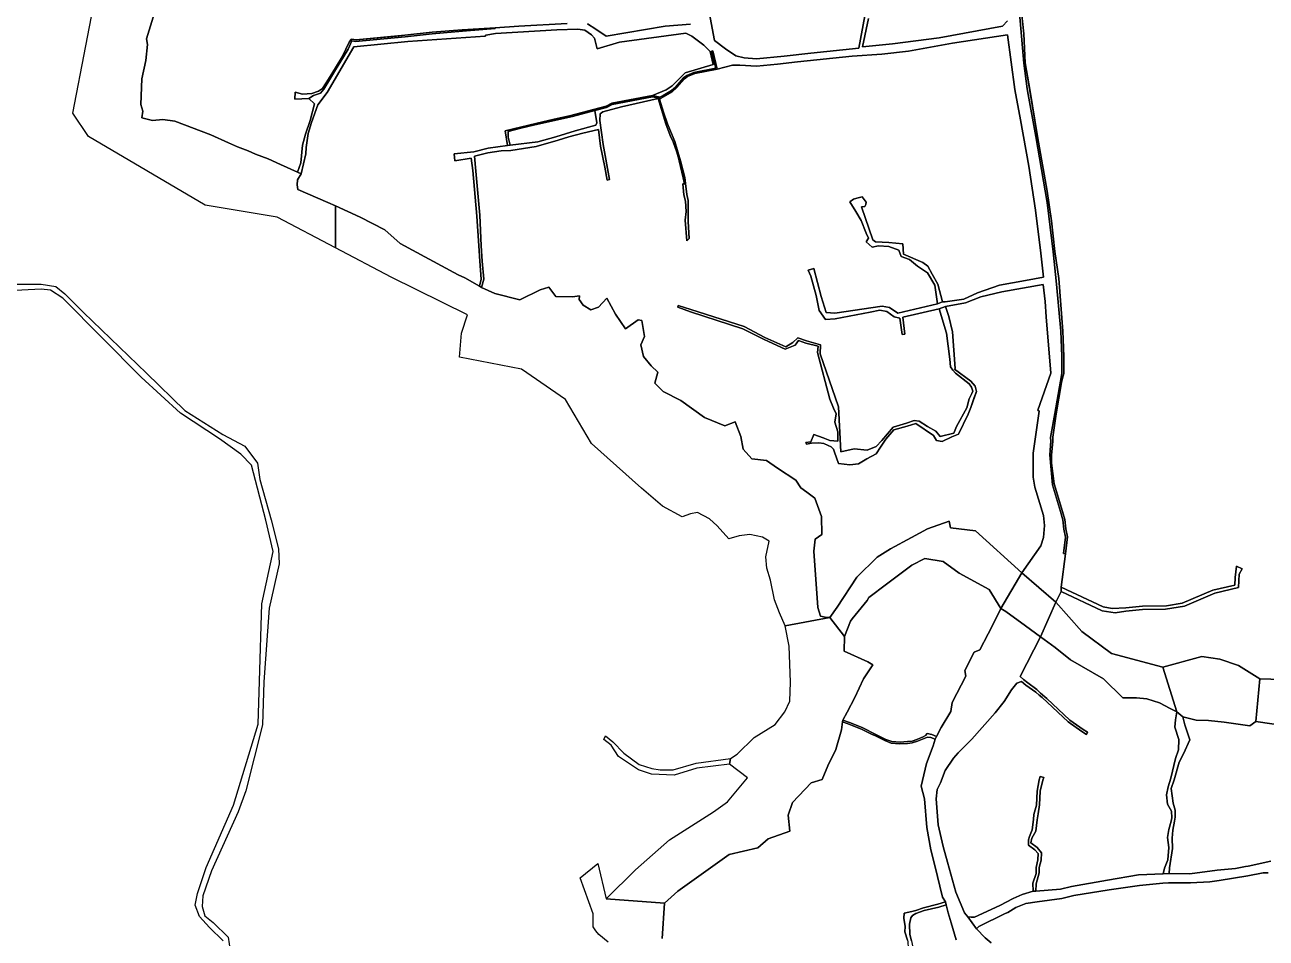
# Model space of a CAD drawing. Extents: x 548434 to 553028, y 1835063 to 1842282.
# Drawn here: x 550845 to 551465, y 1837520 to 1837977 of the extents above; entities that cross this region are included whole.
import ezdxf

# ---------------------------------------------------------------- set-up
doc = ezdxf.new("R2010")
doc.units = 0
doc.layers.add('Level 16', color=7, linetype='Continuous')
doc.layers.add('Level 23', color=7, linetype='Continuous')

msp = doc.modelspace()

# ---------------------------------------------------------------- linework, layer by layer
at = {"layer": 'Level 16'}
for points in [[(551182.09, 1838007.13), (551189.27, 1837968.84), (551194.78, 1837964.63), (551200.03, 1837961.24), (551204.19, 1837960.14), (551210.35, 1837959.66), (551224.08, 1837960.97), (551237.45, 1837962.5), (551261.4, 1837965.06), (551264.41, 1837981.14)], [(551340.1, 1838000), (551343.85, 1837957.57), (551345.54, 1837944.75), (551345.69, 1837943.78), (551349.76, 1837920.9), (551355.48, 1837887.86), (551358.42, 1837863.29), (551360.09, 1837847.15), (551362.36, 1837823.65), (551362.83, 1837811.09), (551362.81, 1837802.56), (551359.32, 1837782.43), (551357.19, 1837770.6), (551357.25, 1837768.74), (551356.76, 1837761.85), (551358.04, 1837746.95), (551362.06, 1837733.55), (551363.26, 1837729.39), (551363.82, 1837724.76), (551364.63, 1837720.73), (551363.63, 1837712.61), (551364.5464, 1837712.3909), (551362.47, 1837695.72), (551362.52, 1837693.51), (551359.8161, 1837688.2239), (551342.78, 1837702.89), (551352.26, 1837716.35), (551353.56, 1837720.51), (551354.14, 1837726.57), (551353.6, 1837731.5), (551349.26, 1837745.78), (551348.49, 1837750.68), (551348.4, 1837762.76), (551351.5, 1837783.68), (551350.82, 1837784.19), (551357.36, 1837802.7), (551354.9, 1837830.77), (551354.42, 1837838.45), (551353.47, 1837846.88), (551332.88, 1837843.31), (551322.27, 1837840.71), (551314.67, 1837837.77), (551304.71, 1837835.96), (551301.55, 1837834.81), (551283.32, 1837830.57), (551284.37, 1837822.2), (551283.11, 1837822.01), (551281.88, 1837830.19), (551279.05, 1837830.83), (551275.46, 1837833.49), (551271.85, 1837834.06), (551266.99, 1837833.06), (551249.59, 1837829.74), (551244.81, 1837829.42), (551241.53, 1837833.92), (551240.06, 1837841.38), (551237.36, 1837851.14), (551236.1, 1837854.14), (551238.98, 1837854.89), (551242.54, 1837840.89), (551245.08, 1837832.89), (551249.36, 1837832.67), (551273.07, 1837836.13), (551276.79, 1837835.49), (551280.83, 1837832.59), (551300.61, 1837837.37), (551303.11, 1837838.32), (551304.52, 1837838.31), (551313.81, 1837839.63), (551320.65, 1837842.84), (551331.64, 1837846.54), (551344.64, 1837848.95), (551353.54, 1837850.54), (551352.27, 1837862.63), (551349.66, 1837884.12), (551346.34, 1837906.06), (551342.08, 1837929.19), (551339.27, 1837944.31), (551335.62, 1837971.7), (551308.21, 1837967.54), (551286.26, 1837963.49), (551272.87, 1837962.08), (551257.98, 1837960.99), (551230.71, 1837958.16), (551220.71, 1837957.02), (551210.2, 1837956.04), (551201.88, 1837956.45), (551198.33, 1837956.56), (551190.71, 1837954.55), (551188.54, 1837963.68), (551187.85, 1837963.55), (551189.89, 1837954.97), (551179.02, 1837952.88), (551175.43, 1837951.34), (551173.78, 1837950.21), (551169.84, 1837945.56), (551167.87, 1837943.79), (551163.61, 1837941.3), (551161.99, 1837940.55), (551158.34, 1837941.42), (551165.11, 1837944.22), (551168.14, 1837946.28), (551174.6, 1837952.77), (551188.71, 1837956.88), (551187.06, 1837963.4), (551183.96, 1837966.47), (551177.98, 1837971.01), (551175, 1837972.51), (551141.86, 1837968.02), (551130.77, 1837964.73), (551129.38, 1837969.94), (551127.93, 1837971.73), (551124.47, 1837974), (551121.01, 1837974.49), (551110.56, 1837974.15), (551079.95, 1837972.4), (551075.05, 1837971.57), (551074.71, 1837970.99), (551036.21, 1837968.32), (551009.15, 1837965.74), (550995.86, 1837942.94), (550991.12, 1837936.63), (550988.04, 1837927.96), (550986.33, 1837922.31), (550985.29, 1837915.45), (550985.16, 1837912.3), (550982.87, 1837902.17), (550980.96, 1837903), (550982.71, 1837907.71), (550983.59, 1837916.48), (550985.04, 1837922.1), (550987.31, 1837928.85), (550989.61, 1837937.28), (550986.68, 1837939.84), (550989.07, 1837941.37), (550992.45, 1837942.55), (550994.24, 1837944.55), (550996.94, 1837949.17), (551000, 1837954.13), (551004, 1837960.62), (551006.31, 1837964.49), (551008.14, 1837968.61), (551009.93, 1837968.35), (551034.85, 1837970.73), (551048.37, 1837972.16), (551063.44, 1837973.58), (551079.74, 1837974.78), (551079.7, 1837975.23), (551091.51, 1837975.97), (551115.7, 1837977.29)], [(551125.9, 1837977.2), (551130.09, 1837974.49), (551135.17, 1837971.04), (551164.61, 1837976.09), (551177.31, 1837976.98)], [(551266.23, 1837979.85), (551263.2, 1837965.75), (551278.27, 1837967.16), (551301.52, 1837970.11), (551333.17, 1837975.96), (551335.66, 1837978.6)]]:
    msp.add_lwpolyline(points, dxfattribs=at)
at = {"layer": 'Level 23'}
for points in [[(551182.09, 1838007.13), (551189.27, 1837968.84), (551194.78, 1837964.63), (551200.03, 1837961.24), (551204.19, 1837960.14), (551210.35, 1837959.66), (551224.08, 1837960.97), (551237.45, 1837962.5), (551261.4, 1837965.06), (551264.41, 1837981.14)], [(551264.41, 1837981.14), (551261.4, 1837965.06), (551237.45, 1837962.5), (551224.08, 1837960.97), (551210.35, 1837959.66), (551204.19, 1837960.14), (551200.03, 1837961.24), (551194.78, 1837964.63), (551189.27, 1837968.84), (551182.09, 1838007.13)], [(550911.58, 1837989.31), (550905.58, 1837969.65), (550906.17, 1837966.82), (550905.36, 1837958.79), (550903.32, 1837949.65), (550902.77, 1837936.94), (550903.86, 1837933.59), (550903.34, 1837930.22), (550908.62, 1837928.94), (550913.75, 1837929.3), (550919.75, 1837928.6), (550937.68, 1837921.68), (550946.51, 1837917.67), (550951.05, 1837915.7), (550956.37, 1837913.76), (550959.99, 1837912.14), (550966.39, 1837909.67), (550972.63, 1837906.83), (550980.96, 1837903), (550982.87, 1837902.17), (550981.08, 1837899.2), (550980.82, 1837896.66), (550981.27, 1837894.4), (550996.2, 1837887.87), (551000, 1837886.18), (551000, 1837865.25), (550970.87, 1837880.58), (550934.87, 1837886.58), (550876.65, 1837920.86), (550868.87, 1837932.58), (550881.76, 1838000)], [(551340.1, 1838000), (551343.85, 1837957.57), (551345.54, 1837944.75), (551345.69, 1837943.78), (551349.76, 1837920.9), (551355.48, 1837887.86), (551358.42, 1837863.29), (551360.09, 1837847.15), (551362.36, 1837823.65), (551362.83, 1837811.09), (551362.81, 1837802.56), (551359.32, 1837782.43), (551357.19, 1837770.6), (551357.25, 1837768.74), (551356.76, 1837761.85), (551358.04, 1837746.95), (551362.06, 1837733.55), (551363.26, 1837729.39), (551363.82, 1837724.76), (551364.63, 1837720.73), (551363.63, 1837712.61), (551364.5464, 1837712.3909), (551362.47, 1837695.72), (551362.52, 1837693.51), (551359.8161, 1837688.2239), (551342.78, 1837702.89), (551352.26, 1837716.35), (551353.56, 1837720.51), (551354.14, 1837726.57), (551353.6, 1837731.5), (551349.26, 1837745.78), (551348.49, 1837750.68), (551348.4, 1837762.76), (551351.5, 1837783.68), (551350.82, 1837784.19), (551357.36, 1837802.7), (551354.9, 1837830.77), (551354.42, 1837838.45), (551353.47, 1837846.88), (551332.88, 1837843.31), (551322.27, 1837840.71), (551314.67, 1837837.77), (551304.71, 1837835.96), (551301.55, 1837834.81), (551283.32, 1837830.57), (551284.37, 1837822.2), (551283.11, 1837822.01), (551281.88, 1837830.19), (551279.05, 1837830.83), (551275.46, 1837833.49), (551271.85, 1837834.06), (551266.99, 1837833.06), (551249.59, 1837829.74), (551244.81, 1837829.42), (551241.53, 1837833.92), (551240.06, 1837841.38), (551237.36, 1837851.14), (551236.1, 1837854.14), (551238.98, 1837854.89), (551242.54, 1837840.89), (551245.08, 1837832.89), (551249.36, 1837832.67), (551273.07, 1837836.13), (551276.79, 1837835.49), (551280.83, 1837832.59), (551300.61, 1837837.37), (551303.11, 1837838.32), (551304.52, 1837838.31), (551313.81, 1837839.63), (551320.65, 1837842.84), (551331.64, 1837846.54), (551344.64, 1837848.95), (551353.54, 1837850.54), (551352.27, 1837862.63), (551349.66, 1837884.12), (551346.34, 1837906.06), (551342.08, 1837929.19), (551339.27, 1837944.31), (551335.62, 1837971.7), (551308.21, 1837967.54), (551286.26, 1837963.49), (551272.87, 1837962.08), (551257.98, 1837960.99), (551230.71, 1837958.16), (551220.71, 1837957.02), (551210.2, 1837956.04), (551201.88, 1837956.45), (551198.33, 1837956.56), (551190.71, 1837954.55), (551188.54, 1837963.68), (551187.85, 1837963.55), (551189.89, 1837954.97), (551179.02, 1837952.88), (551175.43, 1837951.34), (551173.78, 1837950.21), (551169.84, 1837945.56), (551167.87, 1837943.79), (551163.61, 1837941.3), (551161.99, 1837940.55), (551158.34, 1837941.42), (551165.11, 1837944.22), (551168.14, 1837946.28), (551174.6, 1837952.77), (551188.71, 1837956.88), (551187.06, 1837963.4), (551183.96, 1837966.47), (551177.98, 1837971.01), (551175, 1837972.51), (551141.86, 1837968.02), (551130.77, 1837964.73), (551129.38, 1837969.94), (551127.93, 1837971.73), (551124.47, 1837974), (551121.01, 1837974.49), (551110.56, 1837974.15), (551079.95, 1837972.4), (551075.05, 1837971.57), (551074.71, 1837970.99), (551036.21, 1837968.32), (551009.15, 1837965.74), (550995.86, 1837942.94), (550991.12, 1837936.63), (550988.04, 1837927.96), (550986.33, 1837922.31), (550985.29, 1837915.45), (550985.16, 1837912.3), (550982.87, 1837902.17), (550980.96, 1837903), (550982.71, 1837907.71), (550983.59, 1837916.48), (550985.04, 1837922.1), (550987.31, 1837928.85), (550989.61, 1837937.28), (550986.68, 1837939.84), (550989.07, 1837941.37), (550992.45, 1837942.55), (550994.24, 1837944.55), (550996.94, 1837949.17), (551000, 1837954.13), (551004, 1837960.62), (551006.31, 1837964.49), (551008.14, 1837968.61), (551009.93, 1837968.35), (551034.85, 1837970.73), (551048.37, 1837972.16), (551063.44, 1837973.58), (551079.74, 1837974.78), (551079.7, 1837975.23), (551091.51, 1837975.97), (551115.7, 1837977.29)], [(551340.88, 1838000), (551343.77, 1837972.26), (551344.51, 1837957.61), (551350.66, 1837920.97), (551355.44, 1837893.55), (551356.29, 1837887.77), (551357.65, 1837878.82), (551359.26, 1837863.52), (551361.21, 1837850.01), (551363.25, 1837823.71), (551363.49, 1837819.58), (551363.71, 1837810.85), (551363.76, 1837802.54), (551363.16, 1837800.15), (551362.69, 1837798.05), (551359.96, 1837782.33), (551358.29, 1837770.67), (551358.36, 1837768.61), (551357.66, 1837761.61), (551357.7, 1837757.63), (551358.22, 1837752.53), (551358.96, 1837747.33), (551363.15, 1837733.59), (551364.24, 1837729.57), (551364.8, 1837724.92), (551365.61, 1837720.93), (551364.5464, 1837712.3909), (551363.63, 1837712.61), (551364.63, 1837720.73), (551363.82, 1837724.76), (551363.26, 1837729.39), (551362.06, 1837733.55), (551358.04, 1837746.95), (551356.76, 1837761.85), (551357.25, 1837768.74), (551357.19, 1837770.6), (551359.32, 1837782.43), (551362.81, 1837802.56), (551362.83, 1837811.09), (551362.36, 1837823.65), (551360.09, 1837847.15), (551358.42, 1837863.29), (551355.48, 1837887.86), (551349.76, 1837920.9), (551345.69, 1837943.78), (551345.54, 1837944.75), (551343.85, 1837957.57), (551340.1, 1838000)], [(551483.85, 1837649.35), (551461.72, 1837649.98), (551450.98, 1837656.59), (551441.61, 1837659.71), (551432.7, 1837661.03), (551413.29, 1837655.86), (551387.52, 1837662.65), (551372.76, 1837673.54), (551359.8161, 1837688.2239), (551362.52, 1837693.51), (551382.9, 1837683.92), (551389.37, 1837682.99), (551394.8, 1837683.69), (551403.15, 1837684.67), (551414.52, 1837684.82), (551423.99, 1837686.24), (551439.18, 1837692.73), (551450.97, 1837695.63), (551451.4, 1837702.28), (551452.78, 1837704.98), (551449.99, 1837706.2), (551449.39, 1837700.64), (551449.25, 1837696.74), (551438.12, 1837694.2), (551422.96, 1837687.74), (551415.01, 1837686.39), (551403.09, 1837686.31), (551394.81, 1837685.37), (551387.94, 1837685.12), (551383.34, 1837685.95), (551362.47, 1837695.72), (551364.5464, 1837712.3909), (551365.61, 1837720.93), (551364.8, 1837724.92), (551364.24, 1837729.57), (551363.15, 1837733.59), (551358.96, 1837747.33), (551358.22, 1837752.53), (551357.7, 1837757.63), (551357.66, 1837761.61), (551358.36, 1837768.61), (551358.29, 1837770.67), (551359.96, 1837782.33), (551362.69, 1837798.05), (551363.16, 1837800.15), (551363.76, 1837802.54), (551363.71, 1837810.85), (551363.49, 1837819.58), (551363.25, 1837823.71), (551361.21, 1837850.01), (551359.26, 1837863.52), (551357.65, 1837878.82), (551355.44, 1837893.55), (551350.66, 1837920.97), (551346.75, 1837944.41), (551344.51, 1837957.61), (551343.77, 1837972.26), (551340.59, 1838002.81)], [(551115.7, 1837977.29), (551091.51, 1837975.97), (551079.7, 1837975.23), (551063.26, 1837974.21), (551048.3, 1837973.02), (551034.72, 1837971.49), (551010.36, 1837969.16), (551007.99, 1837969.47), (551007.01, 1837968.29), (551003.34, 1837960.63), (551000, 1837955.2), (550996.47, 1837949.47), (550993.55, 1837944.92), (550991.6, 1837943.52), (550988.27, 1837942.39), (550983.55, 1837942.09), (550979.93, 1837943.08), (550979.74, 1837939.53), (550986.68, 1837939.84), (550989.61, 1837937.28), (550987.31, 1837928.85), (550985.04, 1837922.1), (550983.59, 1837916.48), (550982.71, 1837907.71), (550980.96, 1837903), (550972.63, 1837906.83), (550966.39, 1837909.67), (550959.99, 1837912.14), (550956.37, 1837913.76), (550951.05, 1837915.7), (550946.51, 1837917.67), (550937.68, 1837921.68), (550919.75, 1837928.6), (550913.75, 1837929.3), (550908.62, 1837928.94), (550903.34, 1837930.22), (550903.86, 1837933.59), (550902.77, 1837936.94), (550903.32, 1837949.65), (550905.36, 1837958.79), (550906.17, 1837966.82), (550905.58, 1837969.65), (550911.58, 1837989.31)], [(551125.9, 1837977.2), (551130.09, 1837974.49), (551135.17, 1837971.04), (551164.61, 1837976.09), (551177.31, 1837976.98)], [(551177.31, 1837976.98), (551164.61, 1837976.09), (551135.17, 1837971.04), (551130.09, 1837974.49), (551125.9, 1837977.2)], [(551266.23, 1837979.85), (551263.2, 1837965.75), (551278.27, 1837967.16), (551301.52, 1837970.11), (551333.17, 1837975.96), (551335.66, 1837978.6)], [(551335.66, 1837978.6), (551333.17, 1837975.96), (551301.52, 1837970.11), (551278.27, 1837967.16), (551263.2, 1837965.75), (551266.23, 1837979.85)], [(550943.93, 1837519), (550937.06, 1837525.79), (550932.12, 1837531.28), (550929.93, 1837536.83), (550931.08, 1837542.78), (550935.37, 1837555.68), (550949.05, 1837586.89), (550961.32, 1837627.34), (550962.07, 1837648.74), (550963.17, 1837687.35), (550968.84, 1837713.65), (550965.27, 1837729.17), (550958.08, 1837756.75), (550952.71, 1837762.14), (550942.1, 1837769.84), (550922.6, 1837782.67), (550903.01, 1837800.63), (550863.88, 1837840.08), (550857.65, 1837844.16), (550853.07, 1837844.54), (550814.08, 1837842.6)], [(550816.83, 1837847.15), (550852.98, 1837847.18), (550860.28, 1837846.03), (550864.82, 1837842.37), (550874.23, 1837833.04), (550905.61, 1837802.72), (550924.7, 1837784.06), (550943.75, 1837772.1), (550954.77, 1837766.11), (550961.09, 1837757.64), (550962.17, 1837749.57), (550967.88, 1837729.36), (550971.61, 1837714.97), (550971.8, 1837707.48), (550966.89, 1837685.22), (550964.29, 1837648.53), (550963.63, 1837627.04), (550955.24, 1837594.06), (550951.46, 1837583.48), (550938.15, 1837553.99), (550933.72, 1837541.54), (550933.45, 1837536.27), (550934.78, 1837531.64), (550938.94, 1837528.16), (550946.47, 1837520.93), (550947.46, 1837514.18)], [(551309.98, 1837519.6), (551307.49, 1837528.04), (551305.97, 1837533.04), (551304.99, 1837537.05), (551304.68, 1837538.56), (551303.15, 1837540.85), (551299.35, 1837556.65), (551297.3, 1837564.57), (551295.32, 1837575.74), (551294.17, 1837589.93), (551292.46, 1837596.3), (551295.12, 1837607.63), (551298.45, 1837616.42), (551299.58, 1837619.76), (551300.23, 1837621.1), (551302.44, 1837625.6), (551307.31, 1837633.58), (551308.06, 1837638.21), (551314.87, 1837651.36), (551314.38, 1837654.09), (551319.02, 1837663.28), (551321.78, 1837664.45), (551325.91, 1837672.48), (551329.38, 1837678.88), (551332.25, 1837685.09), (551334.77, 1837683.63), (551344.68, 1837676.46), (551352.15, 1837670.93), (551341.9, 1837651.1), (551343.67, 1837649.7), (551345.75, 1837647.92), (551350.34, 1837644.66), (551352.15, 1837642.79), (551355.21, 1837640.13), (551366.78, 1837629.36), (551373.42, 1837624.58), (551375.58, 1837623.29), (551375.11, 1837622.17), (551372.76, 1837623.58), (551366.02, 1837628.43), (551352.99, 1837640.58), (551351.54, 1837641.81), (551349.72, 1837643.28), (551344.78, 1837646.75), (551342.7, 1837648.55), (551340.35, 1837647.76), (551337.64, 1837644.4), (551333.94, 1837638.57), (551329.4, 1837632.98), (551317.78, 1837619.74), (551310.98, 1837612.96), (551308.67, 1837610.39), (551304.46, 1837604.14), (551302.17, 1837597.94), (551300.52, 1837594.66), (551300, 1837590.05), (551301.09, 1837577.07), (551303.56, 1837566.14), (551305.73, 1837558.39), (551309.87, 1837543.41), (551314.18, 1837533.07), (551315.89, 1837531.05), (551320.22, 1837525.05), (551324.44, 1837520.54), (551327.5, 1837518.09)], [(551163.16, 1837520.25), (551164.34, 1837537.91), (551171.03, 1837543.8), (551196.68, 1837562.12), (551210.91, 1837565.52), (551216.04, 1837570.1), (551226.87, 1837573.92), (551226.17, 1837581.93), (551228.32, 1837588.14), (551237.62, 1837598.01), (551243.13, 1837599.74), (551245.93, 1837606.54), (551249.85, 1837614.64), (551252.69, 1837624.43), (551253.31, 1837628.42), (551256.87, 1837627.18), (551263.14, 1837624.65), (551267.73, 1837622.26), (551269.73, 1837621.5), (551274.45, 1837619.19), (551277.54, 1837617.8), (551281.93, 1837617.44), (551285.72, 1837617.7), (551288.03, 1837617.93), (551290.7, 1837618.76), (551295.62, 1837620.79), (551297.37, 1837620.67), (551299.58, 1837619.76), (551298.45, 1837616.42), (551295.12, 1837607.63), (551292.46, 1837596.3), (551294.17, 1837589.93), (551295.32, 1837575.74), (551297.3, 1837564.57), (551299.35, 1837556.65), (551303.15, 1837540.85), (551304.68, 1837538.56), (551300.9, 1837537.35), (551293.63, 1837535.5), (551289.9, 1837534.24), (551287.8, 1837533.7), (551283.96, 1837532.97), (551283.83, 1837530.38), (551284.54, 1837526.27), (551284.32, 1837523.54), (551285.69, 1837519.42)], [(551467.08, 1837558.92), (551455.9, 1837556.43), (551454.48, 1837556.18), (551449.56, 1837555.2), (551440.38, 1837554.44), (551426.75, 1837552.53), (551416.32, 1837552.68), (551416.62, 1837555.58), (551418.08, 1837565.27), (551417.83, 1837570.37), (551418.16, 1837574.4), (551419.09, 1837578.82), (551419.46, 1837580.78), (551419.33, 1837584.3), (551418.41, 1837587.84), (551417.81, 1837591.54), (551417.4, 1837595.2), (551418.83, 1837599.58), (551421.4, 1837608.33), (551423.56, 1837612.5), (551426.67, 1837619.5), (551424.13, 1837626.92), (551423.24, 1837631.02), (551429.8, 1837629.28), (551436.04, 1837629.08), (551443.83, 1837628.29), (551456.65, 1837626.47), (551459.65, 1837628.57), (551475.59, 1837626.26)], [(551465.89, 1837553.06), (551463.32, 1837553.02), (551455.73, 1837551.52), (551441.34, 1837549.16), (551436.65, 1837548.58), (551426.97, 1837548.08), (551416.03, 1837548.03), (551413.22, 1837547.96), (551401.57, 1837546.71), (551386.44, 1837544.48), (551368.7, 1837541.66), (551362.86, 1837540.16), (551350.53, 1837538.63), (551344.76, 1837537.8), (551339.75, 1837535.77), (551335.73, 1837533.19), (551334.43, 1837532.67), (551321.34, 1837526.17), (551320.22, 1837525.05), (551315.89, 1837531.05), (551317.47, 1837530.86), (551319.24, 1837530.89), (551331.8, 1837536.65), (551338.44, 1837540.17), (551342.9, 1837542.15), (551348.38, 1837543.84), (551349.72, 1837543.93), (551362.19, 1837544.94), (551367.66, 1837546.26), (551385.54, 1837549.31), (551401.14, 1837551.97), (551413.45, 1837552.58), (551416.32, 1837552.68), (551426.75, 1837552.53), (551440.38, 1837554.44), (551449.56, 1837555.2), (551454.48, 1837556.18), (551455.9, 1837556.43), (551467.08, 1837558.92)], [(551136.213, 1837518.443), (551131.502, 1837522.215), (551130.059, 1837524.1415), (551128.68, 1837525.99), (551128.68, 1837532.59), (551122.27, 1837550.53), (551130.96, 1837557.68), (551135.28, 1837540.12), (551164.34, 1837537.91), (551163.16, 1837520.25)], [(551327.5, 1837518.09), (551324.44, 1837520.54), (551320.22, 1837525.05), (551321.34, 1837526.17), (551334.43, 1837532.67), (551335.73, 1837533.19), (551339.75, 1837535.77), (551344.76, 1837537.8), (551350.53, 1837538.63), (551362.86, 1837540.16), (551368.7, 1837541.66), (551386.44, 1837544.48), (551401.57, 1837546.71), (551413.22, 1837547.96), (551416.03, 1837548.03), (551426.97, 1837548.08), (551436.65, 1837548.58), (551441.34, 1837549.16), (551455.73, 1837551.52), (551463.32, 1837553.02), (551465.89, 1837553.06)], [(551287.75, 1837519.05), (551286.8, 1837522.24), (551286.75, 1837527.37), (551287.4, 1837530.58), (551288.26, 1837531.8), (551289.84, 1837532.75), (551293.97, 1837534.15), (551301.3, 1837535.94), (551304.99, 1837537.05), (551305.97, 1837533.04), (551307.49, 1837528.04), (551309.98, 1837519.6)]]:
    msp.add_lwpolyline(points, dxfattribs=at)
for points in [[(551079.7, 1837975.23), (551079.74, 1837974.78), (551063.44, 1837973.58), (551048.37, 1837972.16), (551034.85, 1837970.73), (551009.93, 1837968.35), (551008.14, 1837968.61), (551006.31, 1837964.49), (551004, 1837960.62), (551000, 1837954.13), (550996.94, 1837949.17), (550994.24, 1837944.55), (550992.45, 1837942.55), (550989.07, 1837941.37), (550986.68, 1837939.84), (550979.74, 1837939.53), (550979.93, 1837943.08), (550983.55, 1837942.09), (550988.27, 1837942.39), (550991.6, 1837943.52), (550993.55, 1837944.92), (550996.47, 1837949.47), (551000, 1837955.2), (551003.34, 1837960.63), (551007.01, 1837968.29), (551007.99, 1837969.47), (551010.36, 1837969.16), (551030.54, 1837971.09), (551034.72, 1837971.49), (551048.3, 1837973.02), (551063.26, 1837974.21)], [(551165.11, 1837944.22), (551158.34, 1837941.42), (551138.02, 1837937.49), (551135.2, 1837936.01), (551116.94, 1837931.29), (551109.18, 1837929.57), (551100.02, 1837927.42), (551084.71, 1837923.74), (551085.9, 1837916.33), (551076.28, 1837915.06), (551069.16, 1837913.24), (551059.32, 1837912.18), (551059.65, 1837908.67), (551067.7, 1837910.11), (551068.65, 1837903.98), (551070.57, 1837881.09), (551071.62, 1837866.31), (551072.04, 1837858.67), (551072.85, 1837849.68), (551071.91, 1837846.05), (551064.63, 1837850.35), (551061.33, 1837851.85), (551032.24, 1837867.44), (551024.71, 1837874.21), (551012.38, 1837880.66), (551000, 1837886.18), (550996.2, 1837887.87), (550981.27, 1837894.4), (550980.82, 1837896.66), (550981.08, 1837899.2), (550982.87, 1837902.17), (550985.16, 1837912.3), (550985.29, 1837915.45), (550986.33, 1837922.31), (550988.04, 1837927.96), (550991.12, 1837936.63), (550995.86, 1837942.94), (551009.15, 1837965.74), (551036.21, 1837968.32), (551074.71, 1837970.99), (551075.05, 1837971.57), (551079.95, 1837972.4), (551110.56, 1837974.15), (551121.01, 1837974.49), (551124.47, 1837974), (551127.93, 1837971.73), (551129.38, 1837969.94), (551130.77, 1837964.73), (551141.86, 1837968.02), (551175, 1837972.51), (551177.98, 1837971.01), (551183.96, 1837966.47), (551187.06, 1837963.4), (551188.71, 1837956.88), (551174.6, 1837952.77), (551168.14, 1837946.28)], [(551352.26, 1837716.35), (551342.78, 1837702.89), (551319.58, 1837723.85), (551307.24, 1837725.45), (551306.51, 1837728.7), (551295.64, 1837724.87), (551287.76, 1837720.48), (551277.19, 1837714.82), (551270.58, 1837710.74), (551260.4, 1837700.71), (551250.59, 1837685.76), (551246.91, 1837680.53), (551244.6, 1837680.84), (551242.28, 1837681.3), (551240.98, 1837685.58), (551238.99, 1837713.77), (551239.51, 1837719.67), (551242.91, 1837722.1), (551242.69, 1837731.06), (551239.47, 1837740.29), (551235.38, 1837743.29), (551232.4, 1837745.38), (551230, 1837749.27), (551220.84, 1837755.25), (551215.32, 1837759.07), (551207.92, 1837759.9), (551203.67, 1837764.67), (551202.39, 1837770.94), (551199.68, 1837778.35), (551194.45, 1837776.38), (551184.34, 1837780.46), (551172.46, 1837789.08), (551163.72, 1837793.5), (551159.43, 1837797.61), (551160.97, 1837803.19), (551157.61, 1837806.25), (551153.82, 1837810.94), (551152.56, 1837816.8), (551154.31, 1837820.91), (551153.09, 1837828.89), (551151.12, 1837829.31), (551144.79, 1837824.83), (551139.91, 1837832.19), (551135.57, 1837840.18), (551131.42, 1837835.64), (551127.53, 1837834.37), (551123.74, 1837836.63), (551121.72, 1837839.5), (551121.87, 1837841.32), (551118.38, 1837840.84), (551110.05, 1837841), (551106.5, 1837845.67), (551102.29, 1837844.25), (551092.02, 1837839.25), (551079.6, 1837842.4), (551072.96, 1837845.43), (551074.06, 1837849.69), (551073.26, 1837858.69), (551072.83, 1837866.33), (551072.18, 1837881.54), (551070.06, 1837903.65), (551069.52, 1837911.02), (551076.17, 1837912.77), (551082.7, 1837913.81), (551087.62, 1837913.96), (551100.29, 1837915.97), (551111.23, 1837918.98), (551116.63, 1837920.75), (551123.47, 1837922.63), (551131.34, 1837924.4), (551132.37, 1837916.12), (551134.51, 1837905.59), (551135.78, 1837899.15), (551136.94, 1837899.47), (551133.73, 1837916.86), (551132.05, 1837928.96), (551132.25, 1837932.29), (551133.58, 1837933.17), (551142.92, 1837935.73), (551161.17, 1837939.85), (551164.97, 1837927.14), (551167.21, 1837921.33), (551168.63, 1837918.24), (551170.43, 1837913.06), (551171.48, 1837909.64), (551171.74, 1837908.78), (551173.73, 1837900.31), (551174.24, 1837897.27), (551173.55, 1837897.24), (551174.05, 1837891.75), (551174.83, 1837888.64), (551175.2, 1837883.36), (551174.71, 1837879.04), (551175.55, 1837868.82), (551176.61, 1837869.86), (551176.08, 1837878.49), (551176.22, 1837883.26), (551176.08, 1837888.86), (551175.56, 1837891.86), (551174.87, 1837897.34), (551174.42, 1837900.34), (551172.27, 1837908.78), (551170.99, 1837913.29), (551169.45, 1837918.41), (551168.18, 1837921.49), (551165.87, 1837927.25), (551163.91, 1837933.1), (551161.83, 1837939.51), (551162.3943, 1837939.836), (551163.89, 1837940.7), (551168.24, 1837943.27), (551170.51, 1837945.37), (551174.24, 1837949.77), (551175.89, 1837950.89), (551179.48, 1837952.44), (551190.71, 1837954.55), (551198.33, 1837956.56), (551201.88, 1837956.45), (551210.2, 1837956.04), (551220.71, 1837957.02), (551230.71, 1837958.16), (551257.98, 1837960.99), (551272.87, 1837962.08), (551286.26, 1837963.49), (551308.21, 1837967.54), (551335.62, 1837971.7), (551339.27, 1837944.31), (551342.08, 1837929.19), (551346.34, 1837906.06), (551349.66, 1837884.12), (551352.27, 1837862.63), (551353.54, 1837850.54), (551344.64, 1837848.95), (551331.64, 1837846.54), (551320.65, 1837842.84), (551313.81, 1837839.63), (551304.52, 1837838.31), (551303.11, 1837838.32), (551300.82, 1837847.05), (551298, 1837852.04), (551295.88, 1837856.06), (551293.38, 1837857.87), (551283.63, 1837862.04), (551283.35, 1837867.23), (551276.41, 1837867.86), (551269.67, 1837868.29), (551268.34, 1837869.31), (551262.69, 1837885.68), (551264.42, 1837885.86), (551264.93, 1837886.94), (551264.99, 1837888.01), (551263.04, 1837890.79), (551260.43, 1837890.04), (551258.71, 1837889.5), (551256.97, 1837888.32), (551259.82, 1837883.47), (551262.55, 1837878.91), (551265.08, 1837872.6), (551266.14, 1837870.16), (551265.13, 1837868.31), (551268.05, 1837865.67), (551271.28, 1837866.34), (551276.42, 1837865.91), (551281.39, 1837864.13), (551282.52, 1837860.89), (551286.7, 1837859.47), (551290.66, 1837856.04), (551295.76, 1837852.73), (551299.29, 1837846.54), (551300.61, 1837837.37), (551280.83, 1837832.59), (551276.79, 1837835.49), (551273.07, 1837836.13), (551249.36, 1837832.67), (551245.08, 1837832.89), (551242.54, 1837840.89), (551238.98, 1837854.89), (551236.1, 1837854.14), (551237.36, 1837851.14), (551240.06, 1837841.38), (551241.53, 1837833.92), (551244.81, 1837829.42), (551249.59, 1837829.74), (551266.99, 1837833.06), (551271.85, 1837834.06), (551275.46, 1837833.49), (551279.05, 1837830.83), (551281.88, 1837830.19), (551283.11, 1837822.01), (551284.37, 1837822.2), (551283.32, 1837830.57), (551301.55, 1837834.81), (551305.13, 1837822.68), (551306.92, 1837809.61), (551307.18, 1837805.76), (551308.36, 1837804.09), (551309.59, 1837802.6), (551316.48, 1837797.33), (551317.74, 1837795.62), (551318.37, 1837793.66), (551317.88, 1837792.49), (551316.57, 1837789.76), (551315.4, 1837785.26), (551310.18, 1837775.97), (551308.87, 1837772.73), (551302.06, 1837770.96), (551299.84, 1837773.63), (551295.7, 1837775.94), (551291.55, 1837778.62), (551288.99, 1837779.06), (551285.2, 1837777.63), (551278.57, 1837775.73), (551272.89, 1837769.05), (551269.99, 1837766.06), (551265.53, 1837764.27), (551259.04, 1837764.9), (551252.43, 1837763.38), (551251.3, 1837785.77), (551242.16, 1837812.3), (551242.25, 1837816.87), (551235.29, 1837818.82), (551230.99, 1837820.32), (551228.44, 1837817.9), (551224.94, 1837815.77), (551214.37, 1837820.48), (551204.1, 1837825.94), (551177.42, 1837834.47), (551171.17, 1837836.48), (551170.94, 1837835.71), (551177.4, 1837833.27), (551203.52, 1837824.83), (551214.04, 1837819.52), (551224.54, 1837814.63), (551229.57, 1837816.63), (551231.28, 1837818.94), (551234.99, 1837817.71), (551241.06, 1837816.17), (551240.69, 1837813.01), (551246.99, 1837789.65), (551248.75, 1837785.1), (551250.1, 1837782.32), (551249.48, 1837778.17), (551250.98, 1837773.42), (551250.84, 1837768.65), (551246.89, 1837769.09), (551243.64, 1837770.37), (551238.9, 1837772.07), (551237.43, 1837768.39), (551234.89, 1837768.09), (551235.21, 1837767.16), (551237.81, 1837767.77), (551241.36, 1837767.89), (551243.88, 1837767.49), (551246.11, 1837766.49), (551247.55, 1837765.8), (551248.69, 1837764.66), (551249.19, 1837763.17), (551251.23, 1837757.59), (551256.93, 1837756.82), (551261.21, 1837757.39), (551265.36, 1837759.87), (551270.01, 1837762.36), (551272.25, 1837765.61), (551274.94, 1837769.69), (551278.91, 1837774.43), (551285.47, 1837776.1), (551289.91, 1837777.59), (551298.76, 1837771.56), (551300.11, 1837769), (551303.01, 1837768.52), (551307.9, 1837770.82), (551311.15, 1837772.21), (551315.92, 1837782.19), (551317.28, 1837785.56), (551319.05, 1837790.55), (551320.08, 1837793.51), (551319.46, 1837796.15), (551317.29, 1837798.64), (551309.16, 1837804.66), (551309.53, 1837804.97), (551308.13, 1837823.24), (551306.32, 1837830.98), (551304.71, 1837835.96), (551314.67, 1837837.77), (551322.27, 1837840.71), (551332.88, 1837843.31), (551353.47, 1837846.88), (551354.42, 1837838.45), (551354.9, 1837830.77), (551357.36, 1837802.7), (551350.82, 1837784.19), (551351.5, 1837783.68), (551348.4, 1837762.76), (551348.49, 1837750.68), (551349.26, 1837745.78), (551353.6, 1837731.5), (551354.14, 1837726.57), (551353.56, 1837720.51)], [(551158.34, 1837941.42), (551161.99, 1837940.55), (551163.61, 1837941.3), (551167.87, 1837943.79), (551169.84, 1837945.56), (551173.78, 1837950.21), (551175.43, 1837951.34), (551179.02, 1837952.88), (551189.89, 1837954.97), (551187.85, 1837963.55), (551188.54, 1837963.68), (551190.71, 1837954.55), (551179.48, 1837952.44), (551175.89, 1837950.89), (551174.24, 1837949.77), (551170.51, 1837945.37), (551168.24, 1837943.27), (551163.89, 1837940.7), (551162.3943, 1837939.836), (551158.41, 1837940.78), (551138.18, 1837936.86), (551135.3, 1837935.4), (551129.49, 1837933.81), (551118.32, 1837930.91), (551109.35, 1837928.94), (551099.52, 1837926.64), (551092.51, 1837924.97), (551086.24, 1837923.45), (551086.26, 1837920.55), (551087.25, 1837916.48), (551085.9, 1837916.33), (551084.71, 1837923.74), (551100.02, 1837927.42), (551109.18, 1837929.57), (551116.94, 1837931.29), (551135.2, 1837936.01), (551138.02, 1837937.49)], [(551350.66, 1837920.97), (551344.51, 1837957.61), (551346.75, 1837944.41)], [(551162.3943, 1837939.836), (551161.83, 1837939.51), (551163.91, 1837933.1), (551165.87, 1837927.25), (551168.18, 1837921.49), (551169.45, 1837918.41), (551170.99, 1837913.29), (551172.27, 1837908.78), (551174.42, 1837900.34), (551174.87, 1837897.34), (551175.56, 1837891.86), (551176.08, 1837888.86), (551176.22, 1837883.26), (551176.08, 1837878.49), (551176.61, 1837869.86), (551175.55, 1837868.82), (551174.71, 1837879.04), (551175.2, 1837883.36), (551174.83, 1837888.64), (551174.05, 1837891.75), (551173.55, 1837897.24), (551174.24, 1837897.27), (551173.73, 1837900.31), (551171.74, 1837908.78), (551171.48, 1837909.64), (551170.43, 1837913.06), (551168.63, 1837918.24), (551167.21, 1837921.33), (551164.97, 1837927.14), (551161.17, 1837939.85), (551142.92, 1837935.73), (551133.58, 1837933.17), (551132.25, 1837932.29), (551132.05, 1837928.96), (551133.73, 1837916.86), (551136.94, 1837899.47), (551135.78, 1837899.15), (551134.51, 1837905.59), (551132.37, 1837916.12), (551131.34, 1837924.4), (551123.47, 1837922.63), (551116.63, 1837920.75), (551111.23, 1837918.98), (551100.29, 1837915.97), (551087.62, 1837913.96), (551082.7, 1837913.81), (551076.17, 1837912.77), (551069.52, 1837911.02), (551070.06, 1837903.65), (551072.18, 1837881.54), (551072.83, 1837866.33), (551073.26, 1837858.69), (551074.06, 1837849.69), (551072.96, 1837845.43), (551071.91, 1837846.05), (551072.85, 1837849.68), (551072.04, 1837858.67), (551071.62, 1837866.31), (551070.57, 1837881.09), (551068.65, 1837903.98), (551067.7, 1837910.11), (551059.65, 1837908.67), (551059.32, 1837912.18), (551069.16, 1837913.24), (551076.28, 1837915.06), (551085.9, 1837916.33), (551087.25, 1837916.48), (551101.1, 1837918.26), (551110.08, 1837920.72), (551119.78, 1837923.76), (551129.97, 1837926.56), (551130.54, 1837927.69), (551129.49, 1837933.81), (551135.3, 1837935.4), (551138.18, 1837936.86), (551158.41, 1837940.78)], [(551129.49, 1837933.81), (551130.54, 1837927.69), (551129.97, 1837926.56), (551119.78, 1837923.76), (551110.08, 1837920.72), (551101.1, 1837918.26), (551087.25, 1837916.48), (551086.26, 1837920.55), (551086.24, 1837923.45), (551092.51, 1837924.97), (551099.52, 1837926.64), (551109.35, 1837928.94), (551118.32, 1837930.91)], [(551355.44, 1837893.55), (551357.65, 1837878.82), (551356.29, 1837887.77)], [(551300.61, 1837837.37), (551299.29, 1837846.54), (551295.76, 1837852.73), (551290.66, 1837856.04), (551286.7, 1837859.47), (551282.52, 1837860.89), (551281.39, 1837864.13), (551276.42, 1837865.91), (551271.28, 1837866.34), (551268.05, 1837865.67), (551265.13, 1837868.31), (551266.14, 1837870.16), (551265.08, 1837872.6), (551262.55, 1837878.91), (551259.82, 1837883.47), (551256.97, 1837888.32), (551258.71, 1837889.5), (551260.43, 1837890.04), (551263.04, 1837890.79), (551264.99, 1837888.01), (551264.93, 1837886.94), (551264.42, 1837885.86), (551262.69, 1837885.68), (551268.34, 1837869.31), (551269.67, 1837868.29), (551276.41, 1837867.86), (551283.35, 1837867.23), (551283.63, 1837862.04), (551293.38, 1837857.87), (551295.88, 1837856.06), (551298, 1837852.04), (551300.82, 1837847.05), (551303.11, 1837838.32)], [(551072.96, 1837845.43), (551079.6, 1837842.4), (551092.02, 1837839.25), (551102.29, 1837844.25), (551106.5, 1837845.67), (551110.05, 1837841), (551118.38, 1837840.84), (551121.87, 1837841.32), (551121.72, 1837839.5), (551123.74, 1837836.63), (551127.53, 1837834.37), (551131.42, 1837835.64), (551135.57, 1837840.18), (551139.91, 1837832.19), (551144.79, 1837824.83), (551151.12, 1837829.31), (551153.09, 1837828.89), (551154.31, 1837820.91), (551152.56, 1837816.8), (551153.82, 1837810.94), (551157.61, 1837806.25), (551160.97, 1837803.19), (551159.43, 1837797.61), (551163.72, 1837793.5), (551172.46, 1837789.08), (551184.34, 1837780.46), (551194.45, 1837776.38), (551199.68, 1837778.35), (551202.39, 1837770.94), (551203.67, 1837764.67), (551207.92, 1837759.9), (551215.32, 1837759.07), (551220.84, 1837755.25), (551230, 1837749.27), (551232.4, 1837745.38), (551235.38, 1837743.29), (551239.47, 1837740.29), (551242.69, 1837731.06), (551242.91, 1837722.1), (551239.51, 1837719.67), (551238.99, 1837713.77), (551240.98, 1837685.58), (551242.28, 1837681.3), (551244.6, 1837680.84), (551246.91, 1837680.53), (551224.59, 1837676.37), (551221.71, 1837682.94), (551219.31, 1837689.35), (551217.22, 1837699.29), (551215.46, 1837705.22), (551214.98, 1837710.83), (551216.58, 1837718.69), (551213.22, 1837720.77), (551206.97, 1837722.06), (551201.56, 1837721.33), (551196.39, 1837719.91), (551190.7, 1837726.31), (551186.78, 1837729.86), (551180.87, 1837733.01), (551177.33, 1837732.42), (551173.2, 1837730.85), (551163.36, 1837736.17), (551152.93, 1837745.15), (551127.87, 1837767.58), (551114.87, 1837789.58), (551092.87, 1837804.58), (551061.87, 1837810.58), (551062.87, 1837822.58), (551065.8886, 1837831.8057), (551027.872, 1837850.579), (551027.87, 1837850.58), (551000, 1837865.25), (551000, 1837886.18), (551012.38, 1837880.66), (551024.71, 1837874.21), (551032.24, 1837867.44), (551061.33, 1837851.85), (551064.63, 1837850.35), (551071.91, 1837846.05)], [(551304.71, 1837835.96), (551306.32, 1837830.98), (551308.13, 1837823.24), (551309.53, 1837804.97), (551309.16, 1837804.66), (551317.29, 1837798.64), (551319.46, 1837796.15), (551320.08, 1837793.51), (551317.28, 1837785.56), (551315.92, 1837782.19), (551311.15, 1837772.21), (551307.9, 1837770.82), (551303.01, 1837768.52), (551300.11, 1837769), (551298.76, 1837771.56), (551289.91, 1837777.59), (551285.47, 1837776.1), (551278.91, 1837774.43), (551274.94, 1837769.69), (551272.25, 1837765.61), (551270.01, 1837762.36), (551265.36, 1837759.87), (551261.21, 1837757.39), (551256.93, 1837756.82), (551251.23, 1837757.59), (551249.19, 1837763.17), (551248.69, 1837764.66), (551247.55, 1837765.8), (551246.11, 1837766.49), (551243.88, 1837767.49), (551241.36, 1837767.89), (551237.81, 1837767.77), (551235.21, 1837767.16), (551234.89, 1837768.09), (551237.43, 1837768.39), (551238.9, 1837772.07), (551243.64, 1837770.37), (551246.89, 1837769.09), (551250.84, 1837768.65), (551250.98, 1837773.42), (551249.48, 1837778.17), (551250.1, 1837782.32), (551248.75, 1837785.1), (551246.99, 1837789.65), (551240.69, 1837813.01), (551241.06, 1837816.17), (551234.99, 1837817.71), (551231.28, 1837818.94), (551229.57, 1837816.63), (551224.54, 1837814.63), (551214.04, 1837819.52), (551203.52, 1837824.83), (551177.4, 1837833.27), (551170.94, 1837835.71), (551171.17, 1837836.48), (551177.42, 1837834.47), (551204.1, 1837825.94), (551214.37, 1837820.48), (551224.94, 1837815.77), (551228.44, 1837817.9), (551230.99, 1837820.32), (551235.29, 1837818.82), (551242.25, 1837816.87), (551242.16, 1837812.3), (551251.3, 1837785.77), (551252.43, 1837763.38), (551259.04, 1837764.9), (551265.53, 1837764.27), (551269.99, 1837766.06), (551272.89, 1837769.05), (551278.57, 1837775.73), (551285.2, 1837777.63), (551288.99, 1837779.06), (551291.55, 1837778.62), (551295.7, 1837775.94), (551299.84, 1837773.63), (551302.06, 1837770.96), (551308.87, 1837772.73), (551310.18, 1837775.97), (551315.4, 1837785.26), (551316.57, 1837789.76), (551317.88, 1837792.49), (551318.37, 1837793.66), (551317.74, 1837795.62), (551316.48, 1837797.33), (551309.59, 1837802.6), (551308.36, 1837804.09), (551307.18, 1837805.76), (551306.92, 1837809.61), (551305.13, 1837822.68), (551301.55, 1837834.81)], [(551246.91, 1837680.53), (551250.59, 1837685.76), (551260.4, 1837700.71), (551270.58, 1837710.74), (551277.19, 1837714.82), (551287.76, 1837720.48), (551295.64, 1837724.87), (551306.51, 1837728.7), (551307.24, 1837725.45), (551319.58, 1837723.85), (551342.78, 1837702.89), (551332.25, 1837685.09), (551326.51, 1837694.55), (551311.51, 1837702.74), (551303.48, 1837708.6), (551294.39, 1837710.03), (551287.86, 1837706.68), (551275.13, 1837697.2), (551266.44, 1837690.58), (551265.5, 1837689.05), (551258.12, 1837679.85), (551257.15, 1837678.7), (551254.17, 1837671.14)], [(551254.17, 1837671.14), (551257.15, 1837678.7), (551258.12, 1837679.85), (551265.5, 1837689.05), (551266.44, 1837690.58), (551275.13, 1837697.2), (551287.86, 1837706.68), (551294.39, 1837710.03), (551303.48, 1837708.6), (551311.51, 1837702.74), (551326.51, 1837694.55), (551332.25, 1837685.09), (551329.38, 1837678.88), (551325.91, 1837672.48), (551321.78, 1837664.45), (551319.02, 1837663.28), (551314.38, 1837654.09), (551314.87, 1837651.36), (551308.06, 1837638.21), (551307.31, 1837633.58), (551302.44, 1837625.6), (551300.23, 1837621.1), (551297.83, 1837622.21), (551295.55, 1837622.64), (551294.63, 1837621.7), (551293.6, 1837621.03), (551290.34, 1837619.6), (551288.07, 1837618.79), (551285.69, 1837618.69), (551281.96, 1837618.38), (551277.9, 1837618.65), (551274.91, 1837619.72), (551269.94, 1837622.1), (551263.39, 1837625.42), (551257.2, 1837627.94), (551253.33, 1837629.31), (551255.61, 1837633.38), (551259.35, 1837640.7), (551263.72, 1837649.99), (551268.46, 1837656.88), (551265.86, 1837658.47), (551254.15, 1837663.85)], [(551342.78, 1837702.89), (551359.8161, 1837688.2239), (551352.15, 1837670.93), (551344.68, 1837676.46), (551334.77, 1837683.63), (551332.25, 1837685.09)], [(551362.47, 1837695.72), (551383.34, 1837685.95), (551387.94, 1837685.12), (551394.81, 1837685.37), (551403.09, 1837686.31), (551415.01, 1837686.39), (551422.96, 1837687.74), (551438.12, 1837694.2), (551449.25, 1837696.74), (551449.39, 1837700.64), (551449.99, 1837706.2), (551452.78, 1837704.98), (551451.4, 1837702.28), (551450.97, 1837695.63), (551439.18, 1837692.73), (551423.99, 1837686.24), (551414.52, 1837684.82), (551403.15, 1837684.67), (551394.8, 1837683.69), (551389.37, 1837682.99), (551382.9, 1837683.92), (551362.52, 1837693.51)], [(551359.4, 1837665.56), (551352.15, 1837670.93), (551359.8161, 1837688.2239), (551372.76, 1837673.54), (551387.52, 1837662.65), (551413.29, 1837655.86), (551420.2, 1837633.42), (551416.91, 1837635.1), (551411.56, 1837637.92), (551405.27, 1837639.96), (551399.99, 1837640.5), (551393.32, 1837640.5), (551383.61, 1837649.96), (551367.13, 1837659.52)], [(551255.61, 1837633.38), (551253.33, 1837629.31), (551253.31, 1837628.42), (551252.69, 1837624.43), (551249.85, 1837614.64), (551245.93, 1837606.54), (551243.13, 1837599.74), (551237.62, 1837598.01), (551228.32, 1837588.14), (551226.17, 1837581.93), (551226.87, 1837573.92), (551216.04, 1837570.1), (551210.91, 1837565.52), (551196.68, 1837562.12), (551171.03, 1837543.8), (551164.34, 1837537.91), (551135.28, 1837540.12), (551149.87, 1837554.58), (551166.87, 1837569.58), (551188.87, 1837583.58), (551195.87, 1837588.58), (551205.87, 1837600.58), (551196.75, 1837607.29), (551197.22, 1837610.11), (551200.58, 1837612.24), (551209.04, 1837620.6), (551219.58, 1837627.11), (551224.4, 1837633.49), (551226.86, 1837638.86), (551227.31, 1837648.31), (551226.67, 1837666.27), (551224.59, 1837676.37), (551246.91, 1837680.53), (551254.17, 1837671.14), (551254.15, 1837663.85), (551265.86, 1837658.47), (551268.46, 1837656.88), (551263.72, 1837649.99), (551259.35, 1837640.7)], [(551420.2, 1837633.42), (551419.54, 1837629.43), (551419.26, 1837625.82), (551421.2, 1837619.7), (551421.02, 1837614.47), (551419.59, 1837610.11), (551417.25, 1837600.25), (551415.94, 1837595.96), (551415.06, 1837592.03), (551415.5, 1837587.41), (551417.58, 1837583.92), (551417.75, 1837580.52), (551417.36, 1837578.89), (551416.25, 1837574.75), (551415.56, 1837570.68), (551416.23, 1837565.62), (551415.8, 1837559.51), (551414.08, 1837555.42), (551413.45, 1837552.58), (551401.14, 1837551.97), (551385.54, 1837549.31), (551367.66, 1837546.26), (551362.19, 1837544.94), (551349.72, 1837543.93), (551349.98, 1837547.61), (551351.47, 1837552.99), (551351.49, 1837555.75), (551352.53, 1837559.4), (551352.61, 1837563.03), (551350.51, 1837565.67), (551347.37, 1837568.07), (551347.73, 1837570.32), (551349.85, 1837573.89), (551350.45, 1837579.56), (551350.89, 1837582.45), (551351.68, 1837586.99), (551351.95, 1837593.82), (551353.31, 1837599.36), (551353.71, 1837600.72), (551352.03, 1837601.21), (551351.54, 1837599.54), (551350.53, 1837593.87), (551350.16, 1837586.82), (551348.87, 1837582.2), (551348.63, 1837579.65), (551347.93, 1837574.46), (551346.55, 1837571.19), (551346.08, 1837569.46), (551346.08, 1837566.88), (551349.36, 1837564.49), (551350.91, 1837562.64), (551350.81, 1837559.54), (551349.91, 1837555.67), (551349.93, 1837552.75), (551348.35, 1837547.85), (551348.38, 1837543.84), (551342.9, 1837542.15), (551338.44, 1837540.17), (551331.8, 1837536.65), (551319.24, 1837530.89), (551317.47, 1837530.86), (551315.89, 1837531.05), (551314.18, 1837533.07), (551309.87, 1837543.41), (551305.73, 1837558.39), (551303.56, 1837566.14), (551301.09, 1837577.07), (551300, 1837590.05), (551300.52, 1837594.66), (551302.17, 1837597.94), (551304.46, 1837604.14), (551308.67, 1837610.39), (551310.98, 1837612.96), (551317.78, 1837619.74), (551329.4, 1837632.98), (551333.94, 1837638.57), (551337.64, 1837644.4), (551340.35, 1837647.76), (551342.7, 1837648.55), (551344.78, 1837646.75), (551349.72, 1837643.28), (551351.54, 1837641.81), (551352.99, 1837640.58), (551366.02, 1837628.43), (551372.76, 1837623.58), (551375.11, 1837622.17), (551375.58, 1837623.29), (551373.42, 1837624.58), (551366.78, 1837629.36), (551355.21, 1837640.13), (551352.15, 1837642.79), (551350.34, 1837644.66), (551345.75, 1837647.92), (551343.67, 1837649.7), (551341.9, 1837651.1), (551352.15, 1837670.93), (551359.4, 1837665.56), (551367.13, 1837659.52), (551383.61, 1837649.96), (551393.32, 1837640.5), (551399.99, 1837640.5), (551405.27, 1837639.96), (551411.56, 1837637.92), (551416.91, 1837635.1)], [(551413.29, 1837655.86), (551432.7, 1837661.03), (551441.61, 1837659.71), (551450.98, 1837656.59), (551461.72, 1837649.98), (551459.65, 1837628.57), (551456.65, 1837626.47), (551443.83, 1837628.29), (551436.04, 1837629.08), (551429.8, 1837629.28), (551423.24, 1837631.02), (551420.2, 1837633.42)], [(551475.59, 1837626.26), (551459.65, 1837628.57), (551461.72, 1837649.98), (551483.85, 1837649.35), (551499.09, 1837649.44), (551517.95, 1837626.55), (551512.43, 1837628.06), (551500, 1837628.77), (551494.3, 1837629.1), (551480.49, 1837626.05)], [(551416.62, 1837555.58), (551416.32, 1837552.68), (551413.45, 1837552.58), (551414.08, 1837555.42), (551415.8, 1837559.51), (551416.23, 1837565.62), (551415.56, 1837570.68), (551416.25, 1837574.75), (551417.36, 1837578.89), (551417.75, 1837580.52), (551417.58, 1837583.92), (551415.5, 1837587.41), (551415.06, 1837592.03), (551415.94, 1837595.96), (551417.25, 1837600.25), (551419.59, 1837610.11), (551421.02, 1837614.47), (551421.2, 1837619.7), (551419.26, 1837625.82), (551419.54, 1837629.43), (551420.2, 1837633.42), (551423.24, 1837631.02), (551424.13, 1837626.92), (551426.67, 1837619.5), (551423.56, 1837612.5), (551421.4, 1837608.33), (551418.83, 1837599.58), (551417.4, 1837595.2), (551417.81, 1837591.54), (551418.41, 1837587.84), (551419.33, 1837584.3), (551419.46, 1837580.78), (551419.09, 1837578.82), (551418.16, 1837574.4), (551417.83, 1837570.37), (551418.08, 1837565.27)], [(551253.33, 1837629.31), (551257.2, 1837627.94), (551263.39, 1837625.42), (551269.94, 1837622.1), (551274.91, 1837619.72), (551277.9, 1837618.65), (551281.96, 1837618.38), (551285.69, 1837618.69), (551288.07, 1837618.79), (551290.34, 1837619.6), (551293.6, 1837621.03), (551294.63, 1837621.7), (551295.55, 1837622.64), (551297.83, 1837622.21), (551300.23, 1837621.1), (551299.58, 1837619.76), (551297.37, 1837620.67), (551295.62, 1837620.79), (551290.7, 1837618.76), (551288.03, 1837617.93), (551285.72, 1837617.7), (551281.93, 1837617.44), (551277.54, 1837617.8), (551274.45, 1837619.19), (551269.73, 1837621.5), (551267.73, 1837622.26), (551263.14, 1837624.65), (551256.87, 1837627.18), (551253.31, 1837628.42)], [(551196.75, 1837607.29), (551180.41, 1837605.36), (551169.19, 1837601.76), (551157.89, 1837602.32), (551151.36, 1837604.55), (551141.43, 1837611.2), (551137.65, 1837616.83), (551134.1, 1837619.58), (551134.82, 1837621.54), (551138.61, 1837618.45), (551143.95, 1837612.74), (551151.71, 1837607.23), (551158, 1837605.17), (551162.21, 1837604.42), (551168.72, 1837604.57), (551180.23, 1837607.89), (551197.22, 1837610.11)], [(551349.98, 1837547.61), (551349.72, 1837543.93), (551348.38, 1837543.84), (551348.35, 1837547.85), (551349.93, 1837552.75), (551349.91, 1837555.67), (551350.81, 1837559.54), (551350.91, 1837562.64), (551349.36, 1837564.49), (551346.08, 1837566.88), (551346.08, 1837569.46), (551346.55, 1837571.19), (551347.93, 1837574.46), (551348.63, 1837579.65), (551348.87, 1837582.2), (551350.16, 1837586.82), (551350.53, 1837593.87), (551351.54, 1837599.54), (551352.03, 1837601.21), (551353.71, 1837600.72), (551353.31, 1837599.36), (551351.95, 1837593.82), (551351.68, 1837586.99), (551350.89, 1837582.45), (551350.45, 1837579.56), (551349.85, 1837573.89), (551347.73, 1837570.32), (551347.37, 1837568.07), (551350.51, 1837565.67), (551352.61, 1837563.03), (551352.53, 1837559.4), (551351.49, 1837555.75), (551351.47, 1837552.99)], [(551300.9, 1837537.35), (551304.68, 1837538.56), (551304.99, 1837537.05), (551301.3, 1837535.94), (551293.97, 1837534.15), (551289.84, 1837532.75), (551288.26, 1837531.8), (551287.4, 1837530.58), (551286.75, 1837527.37), (551286.8, 1837522.24), (551287.75, 1837519.05), (551288.28, 1837515.8), (551286.28, 1837515.42), (551286.08, 1837518.73), (551285.69, 1837519.42), (551284.32, 1837523.54), (551284.54, 1837526.27), (551283.83, 1837530.38), (551283.96, 1837532.97), (551287.8, 1837533.7), (551289.9, 1837534.24), (551293.63, 1837535.5)]]:
    msp.add_lwpolyline(points, close=True, dxfattribs=at)

doc.saveas('drawing.dxf')
